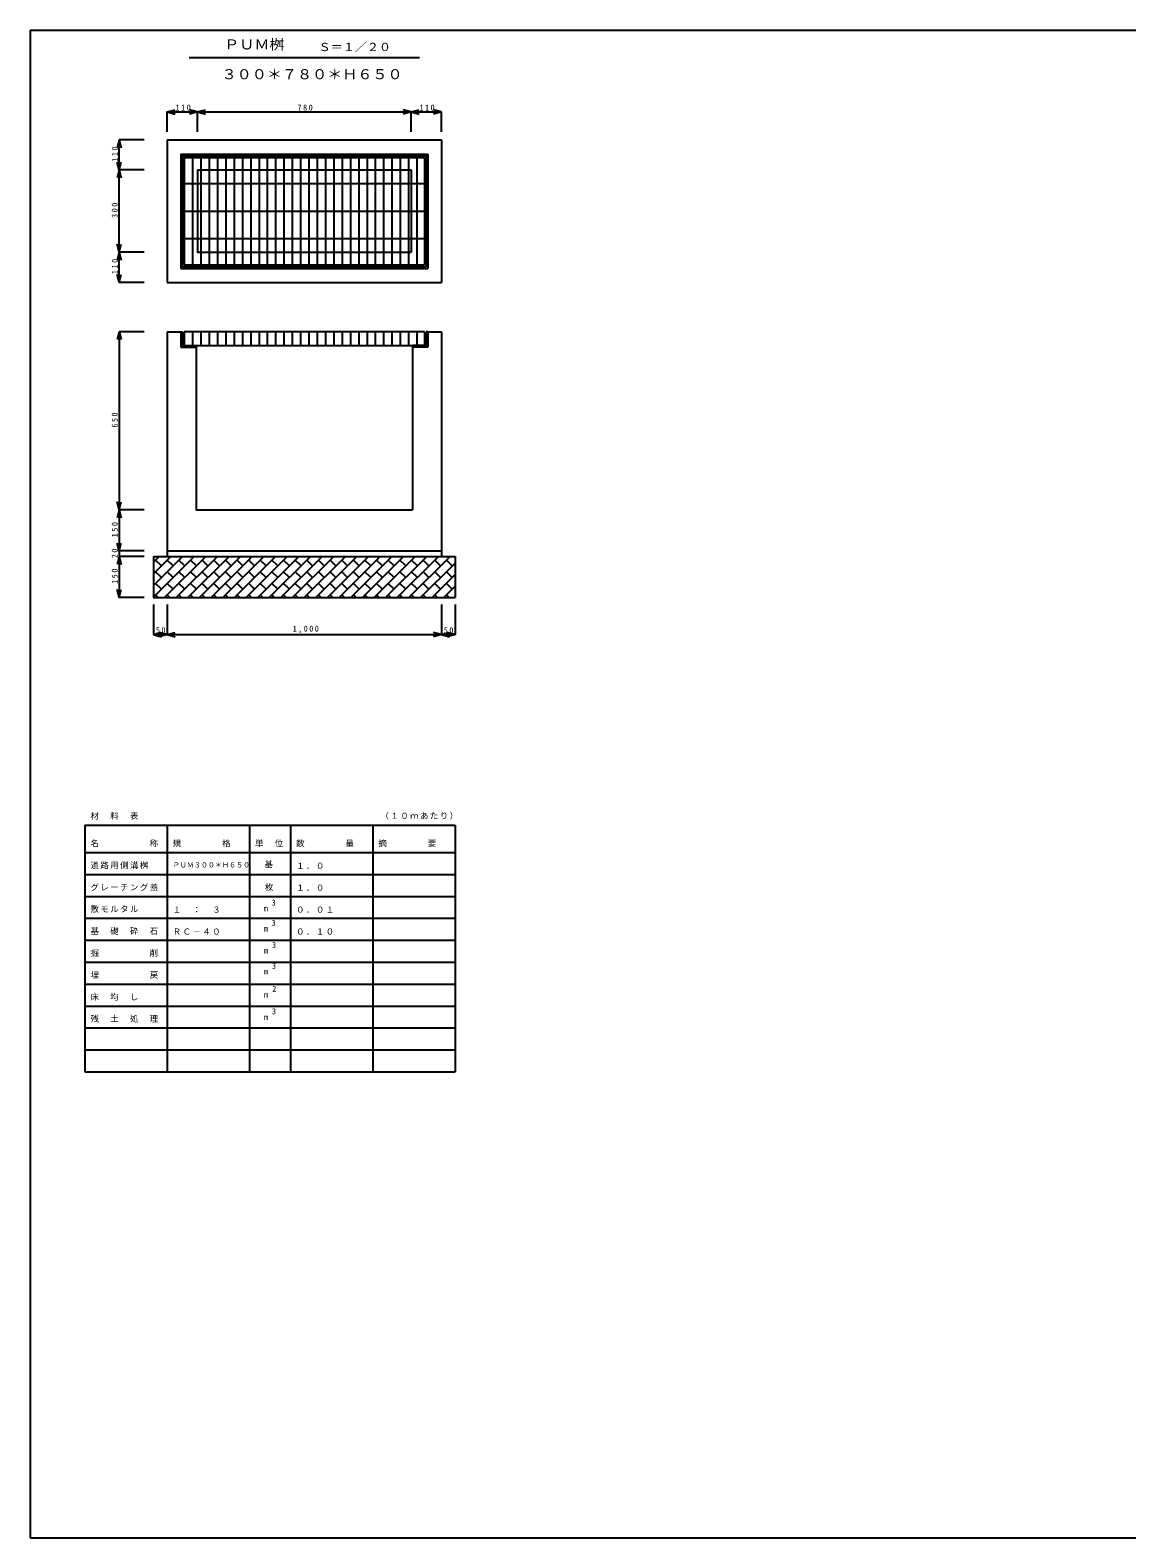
# Model space of a CAD drawing. Units: millimetres, scale not verified. Extents: x -4005 to 3995, y -2670 to 2830.
import ezdxf
from ezdxf.enums import TextEntityAlignment as Align

# ---------------------------------------------------------------- set-up
doc = ezdxf.new("R2010")
doc.units = ezdxf.units.MM
doc.header["$LTSCALE"] = 10
for name, color, linetype in [('0-1', 7, 'Continuous'), ('0-3', 7, 'Continuous'), ('0-4', 2, 'Continuous'), ('0-F', 2, 'Continuous')]:
    doc.layers.add(name, color=color, linetype=linetype)
doc.styles.add('ＭＳ ゴシック', font='')
doc.styles.get('ＭＳ ゴシック').set_extended_font_data('MS Gothic')

msp = doc.modelspace()

# ---------------------------------------------------------------- linework, layer by layer
at = {"layer": '0-1'}
for p, q in [((-3505, 2430), (-2505, 2430)), ((-3505, 2430), (-3505, 1910)), ((-2505, 2430), (-2505, 1910)), ((-3455, 2378), (-3455, 1960)), ((-3455, 2378), (-2555, 2378)), ((-3449, 2372), (-3449, 1966)), ((-2555, 2378), (-2555, 1960)), ((-3395, 2320), (-2615, 2320)), ((-2615, 2320), (-2615, 2020)), ((-3455, 1960), (-2555, 1960)), ((-3449, 1966), (-2561, 1966)), ((-3505, 1910), (-2505, 1910)), ((-3505, 1730), (-3505, 930)), ((-3505, 1730), (-3455, 1730)), ((-3455, 1730), (-3449, 1730)), ((-3455, 1730), (-3455, 1674)), ((-3449, 1730), (-3449, 1680)), ((-2555, 1730), (-2561, 1730)), ((-2555, 1730), (-2555, 1674)), ((-2555, 1730), (-2505, 1730)), ((-2505, 1730), (-2505, 930)), ((-3455, 1674), (-3400, 1674)), ((-3449, 1680), (-3400, 1680)), ((-3400, 1680), (-3400, 1674)), ((-2610, 1680), (-2610, 1674)), ((-2610, 1674), (-2610, 1080)), ((-2555, 1674), (-2610, 1674)), ((-3555, 910), (-2455, 910)), ((-3555, 761.98), (-3406.98, 910)), ((-3555, 804.41), (-3449.41, 910)), ((-3555, 846.83), (-3491.83, 910)), ((-3555, 889.26), (-3534.26, 910)), ((-3526.18, 875.66), (-3547.39, 896.87)), ((-3514.55, 760), (-3364.55, 910)), ((-3505, 930), (-2505, 930)), ((-3505, 930), (-3505, 910)), ((-3483.75, 875.66), (-3504.96, 896.87)), ((-3472.13, 760), (-3322.13, 910)), ((-3441.32, 875.66), (-3462.54, 896.87)), ((-3429.7, 760), (-3279.7, 910)), ((-3398.9, 875.66), (-3420.11, 896.87)), ((-3387.27, 760), (-3237.28, 910)), ((-3356.47, 875.66), (-3377.69, 896.87)), ((-3344.85, 760), (-3194.85, 910)), ((-3314.05, 875.66), (-3335.26, 896.87)), ((-3302.42, 760), (-3152.42, 910)), ((-3271.62, 875.66), (-3292.83, 896.87)), ((-3260, 760), (-3110, 910)), ((-3229.19, 875.66), (-3250.41, 896.87)), ((-3217.57, 760), (-3067.57, 910)), ((-3186.77, 875.66), (-3207.98, 896.87)), ((-3175.14, 760), (-3025.14, 910)), ((-3144.34, 875.66), (-3165.55, 896.87)), ((-3132.72, 760), (-2982.72, 910)), ((-3101.91, 875.66), (-3123.13, 896.87)), ((-3090.29, 760), (-2940.29, 910)), ((-3059.49, 875.66), (-3080.7, 896.87)), ((-3047.86, 760), (-2897.86, 910)), ((-3017.06, 875.66), (-3038.27, 896.87)), ((-3005.44, 760), (-2855.44, 910)), ((-2974.63, 875.66), (-2995.85, 896.87)), ((-2963.01, 760), (-2813.01, 910)), ((-2932.21, 875.66), (-2953.42, 896.87)), ((-2920.58, 760), (-2770.58, 910)), ((-2889.78, 875.66), (-2910.99, 896.87)), ((-2878.16, 760), (-2728.16, 910)), ((-2847.36, 875.66), (-2868.57, 896.87)), ((-2835.73, 760), (-2685.73, 910)), ((-2804.93, 875.66), (-2826.14, 896.87)), ((-2793.31, 760), (-2643.31, 910)), ((-2762.5, 875.66), (-2783.72, 896.87)), ((-2750.88, 760), (-2600.88, 910)), ((-2720.08, 875.66), (-2741.29, 896.87)), ((-2708.45, 760), (-2558.45, 910)), ((-2677.65, 875.66), (-2698.86, 896.87)), ((-2666.03, 760), (-2516.03, 910)), ((-2635.22, 875.66), (-2656.44, 896.87)), ((-2623.6, 760), (-2473.6, 910)), ((-2592.8, 875.66), (-2614.01, 896.87)), ((-2581.17, 760), (-2455, 886.17)), ((-2550.37, 875.66), (-2571.58, 896.87)), ((-2507.94, 875.66), (-2529.16, 896.87)), ((-2505, 930), (-2505, 910)), ((-2465.52, 875.66), (-2486.73, 896.87)), ((-2455, 910), (-2455, 760)), ((-3526.18, 833.23), (-3547.39, 854.44)), ((-3483.75, 833.23), (-3504.96, 854.44)), ((-3441.32, 833.23), (-3462.54, 854.44)), ((-3398.9, 833.23), (-3420.11, 854.44)), ((-3356.47, 833.23), (-3377.69, 854.44)), ((-3314.05, 833.23), (-3335.26, 854.44)), ((-3271.62, 833.23), (-3292.83, 854.44)), ((-3229.19, 833.23), (-3250.41, 854.44)), ((-3186.77, 833.23), (-3207.98, 854.44)), ((-3144.34, 833.23), (-3165.55, 854.44)), ((-3101.91, 833.23), (-3123.13, 854.44)), ((-3059.49, 833.23), (-3080.7, 854.44)), ((-3017.06, 833.23), (-3038.27, 854.44)), ((-2974.63, 833.23), (-2995.85, 854.44)), ((-2932.21, 833.23), (-2953.42, 854.44)), ((-2889.78, 833.23), (-2910.99, 854.44)), ((-2847.36, 833.23), (-2868.57, 854.44)), ((-2804.93, 833.23), (-2826.14, 854.44)), ((-2762.5, 833.23), (-2783.72, 854.44)), ((-2720.08, 833.23), (-2741.29, 854.44)), ((-2677.65, 833.23), (-2698.86, 854.44)), ((-2635.22, 833.23), (-2656.44, 854.44)), ((-2592.8, 833.23), (-2614.01, 854.44)), ((-2550.37, 833.23), (-2571.58, 854.44)), ((-2538.75, 760), (-2455, 843.75)), ((-2507.94, 833.23), (-2529.16, 854.44)), ((-2465.52, 833.23), (-2486.73, 854.44)), ((-3526.18, 790.8), (-3547.39, 812.02)), ((-3483.75, 790.8), (-3504.96, 812.02)), ((-3441.32, 790.8), (-3462.54, 812.02)), ((-3398.9, 790.8), (-3420.11, 812.02)), ((-3356.47, 790.8), (-3377.69, 812.02)), ((-3314.05, 790.8), (-3335.26, 812.02)), ((-3271.62, 790.8), (-3292.83, 812.02)), ((-3229.19, 790.8), (-3250.41, 812.02)), ((-3186.77, 790.8), (-3207.98, 812.02)), ((-3144.34, 790.8), (-3165.55, 812.02)), ((-3101.91, 790.8), (-3123.13, 812.02)), ((-3059.49, 790.8), (-3080.7, 812.02)), ((-3017.06, 790.8), (-3038.27, 812.02)), ((-2974.63, 790.8), (-2995.85, 812.02)), ((-2932.21, 790.8), (-2953.42, 812.02)), ((-2889.78, 790.8), (-2910.99, 812.02)), ((-2847.36, 790.8), (-2868.57, 812.02)), ((-2804.93, 790.8), (-2826.14, 812.02)), ((-2762.5, 790.8), (-2783.72, 812.02)), ((-2720.08, 790.8), (-2741.29, 812.02)), ((-2677.65, 790.8), (-2698.86, 812.02)), ((-2635.22, 790.8), (-2656.44, 812.02)), ((-2592.8, 790.8), (-2614.01, 812.02)), ((-2550.37, 790.8), (-2571.58, 812.02)), ((-2507.94, 790.8), (-2529.16, 812.02)), ((-2496.32, 760), (-2455, 801.32)), ((-2465.52, 790.8), (-2486.73, 812.02)), ((-3537.8, 760), (-3547.39, 769.59)), ((-3495.38, 760), (-3504.96, 769.59)), ((-3452.95, 760), (-3462.54, 769.59)), ((-3410.52, 760), (-3420.11, 769.59)), ((-3368.1, 760), (-3377.69, 769.59)), ((-3325.67, 760), (-3335.26, 769.59)), ((-3283.24, 760), (-3292.83, 769.59)), ((-3240.82, 760), (-3250.41, 769.59)), ((-3198.39, 760), (-3207.98, 769.59)), ((-3155.96, 760), (-3165.55, 769.59)), ((-3113.54, 760), (-3123.13, 769.59)), ((-3071.11, 760), (-3080.7, 769.59)), ((-3028.68, 760), (-3038.27, 769.59)), ((-2986.26, 760), (-2995.85, 769.59)), ((-2943.83, 760), (-2953.42, 769.59)), ((-2901.4, 760), (-2910.99, 769.59)), ((-2858.98, 760), (-2868.57, 769.59)), ((-2816.55, 760), (-2826.14, 769.59)), ((-2774.13, 760), (-2783.72, 769.59)), ((-2731.7, 760), (-2741.29, 769.59)), ((-2689.27, 760), (-2698.86, 769.59)), ((-2646.85, 760), (-2656.44, 769.59)), ((-2604.42, 760), (-2614.01, 769.59)), ((-2561.99, 760), (-2571.58, 769.59)), ((-2519.57, 760), (-2529.16, 769.59)), ((-2477.14, 760), (-2486.73, 769.59))]:
    msp.add_line(p, q, dxfattribs=at)
for points in [[(-3449, 2372), (-2561, 2372), (-2561, 1966)], [(-3395, 2320), (-3395, 2020), (-2615, 2020)], [(-3400, 1680), (-3400, 1080), (-2610, 1080)], [(-3555, 910), (-3555, 760), (-2455, 760)]]:
    msp.add_lwpolyline(points, dxfattribs=at)
at = {"layer": '0-3'}
for p, q in [((-3425, 2730), (-2585, 2730)), ((-3505, 2531.52), (-3476.02, 2539.28)), ((-3505, 2531.52), (-3395, 2531.52)), ((-3505, 2458.66), (-3505, 2531.52)), ((-3505, 2531.52), (-3476.02, 2523.75)), ((-3395, 2531.52), (-3423.98, 2539.28)), ((-3395, 2531.52), (-3423.98, 2523.75)), ((-3395, 2531.52), (-3366.02, 2539.28)), ((-3395, 2458.66), (-3395, 2531.52)), ((-3395, 2531.52), (-2615, 2531.52)), ((-3395, 2531.52), (-3366.02, 2523.75)), ((-2615, 2531.52), (-2643.98, 2539.28)), ((-2615, 2531.52), (-2643.98, 2523.75)), ((-2615, 2531.52), (-2586.02, 2539.28)), ((-2615, 2458.66), (-2615, 2531.52)), ((-2615, 2531.52), (-2505, 2531.52)), ((-2615, 2531.52), (-2586.02, 2523.75)), ((-2505, 2531.52), (-2533.98, 2539.28)), ((-2505, 2531.52), (-2533.98, 2523.75)), ((-2505, 2458.66), (-2505, 2531.52)), ((-3680.27, 2430), (-3688.03, 2401.02)), ((-3680.27, 2320), (-3680.27, 2430)), ((-3588.8, 2430), (-3680.27, 2430)), ((-3680.27, 2430), (-3672.5, 2401.02)), ((-3680.27, 2320), (-3688.03, 2348.98)), ((-3680.27, 2320), (-3688.03, 2291.02)), ((-3680.27, 2320), (-3672.5, 2348.98)), ((-3680.27, 2020), (-3680.27, 2320)), ((-3588.8, 2320), (-3680.27, 2320)), ((-3680.27, 2320), (-3672.5, 2291.02)), ((-3680.27, 2020), (-3688.03, 2048.98)), ((-3680.27, 2020), (-3672.5, 2048.98)), ((-3680.27, 2020), (-3688.03, 1991.02)), ((-3680.27, 1910), (-3680.27, 2020)), ((-3588.8, 2020), (-3680.27, 2020)), ((-3680.27, 2020), (-3672.5, 1991.02)), ((-3680.27, 1910), (-3688.03, 1938.98)), ((-3680.27, 1910), (-3672.5, 1938.98)), ((-3588.8, 1910), (-3680.27, 1910)), ((-3680.27, 1730), (-3688.03, 1701.02)), ((-3680.27, 1730), (-3680.27, 1080)), ((-3588.8, 1730), (-3680.27, 1730)), ((-3680.27, 1730), (-3672.5, 1701.02)), ((-3680.27, 1080), (-3688.03, 1108.98)), ((-3680.27, 1080), (-3672.5, 1108.98)), ((-3680.27, 1080), (-3688.03, 1051.02)), ((-3588.8, 1080), (-3680.27, 1080)), ((-3680.27, 1080), (-3672.5, 1051.02)), ((-3680.27, 1080), (-3680.27, 930)), ((-3680.27, 930), (-3688.03, 958.98)), ((-3680.27, 930), (-3672.5, 958.98)), ((-3588.8, 930), (-3680.27, 930)), ((-3588.8, 930), (-3680.27, 930)), ((-3680.27, 910), (-3672.5, 881.02)), ((-3680.27, 910), (-3680.27, 760)), ((-3680.27, 760), (-3672.5, 788.98)), ((-3555, 735.26), (-3555, 624.93)), ((-3505, 735.26), (-3505, 624.93)), ((-2505, 735.26), (-2505, 624.93)), ((-2455, 735.26), (-2455, 624.93)), ((-3555, 624.93), (-3526.02, 632.69)), ((-3555, 624.93), (-3505, 624.93)), ((-3555, 624.93), (-3526.02, 617.16)), ((-3505, 624.93), (-3533.98, 632.69)), ((-3505, 624.93), (-3533.98, 617.16)), ((-3505, 624.93), (-3476.02, 632.69)), ((-3505, 624.93), (-2505, 624.93)), ((-3505, 624.93), (-3476.02, 617.16)), ((-2505, 624.93), (-2533.98, 632.69)), ((-2505, 624.93), (-2533.98, 617.16)), ((-2505, 624.93), (-2476.02, 632.69)), ((-2505, 624.93), (-2455, 624.93)), ((-2505, 624.93), (-2476.02, 617.16)), ((-2455, 624.93), (-2483.98, 632.69)), ((-2455, 624.93), (-2483.98, 617.16)), ((-3805, -70), (-2455, -70)), ((-3805, -70), (-3805, -970)), ((-3505, -70), (-3505, -970)), ((-3205, -70), (-3205, -970)), ((-3055, -70), (-3055, -970)), ((-2755, -70), (-2755, -970)), ((-2455, -70), (-2455, -970)), ((-3805, -170), (-2455, -170)), ((-3805, -250), (-2455, -250)), ((-3805, -330), (-2455, -330)), ((-3805, -410), (-2455, -410)), ((-3805, -490), (-2455, -490)), ((-3805, -570), (-2455, -570)), ((-3805, -650), (-2455, -650)), ((-3805, -730), (-2455, -730)), ((-3805, -810), (-2455, -810)), ((-3805, -890), (-2455, -890)), ((-3805, -970), (-2455, -970)), ((-3710, -970), (-2700, -970))]:
    msp.add_line(p, q, dxfattribs=at)
for points in [[(-3588.8, 910), (-3680.27, 910), (-3688.03, 881.02)], [(-3588.8, 930), (-3680.27, 930), (-3680.27, 910)], [(-3588.8, 760), (-3680.27, 760), (-3688.03, 788.98)]]:
    msp.add_lwpolyline(points, dxfattribs=at)
at = {"layer": '0-4'}
for p, q in [((-3443, 2366), (-2567, 2366)), ((-3443, 2366), (-3443, 1974)), ((-3412.7, 2366), (-3412.7, 1974)), ((-3382.4, 2366), (-3382.4, 1974)), ((-3352.1, 2366), (-3352.1, 1974)), ((-3321.8, 2366), (-3321.8, 1974)), ((-3291.5, 2366), (-3291.5, 1974)), ((-3261.2, 2366), (-3261.2, 1974)), ((-3230.9, 2366), (-3230.9, 1974)), ((-3200.6, 2366), (-3200.6, 1974)), ((-3170.3, 2366), (-3170.3, 1974)), ((-3140, 2366), (-3140, 1974)), ((-3109.7, 2366), (-3109.7, 1974)), ((-3079.4, 2366), (-3079.4, 1974)), ((-3049.1, 2366), (-3049.1, 1974)), ((-3018.8, 2366), (-3018.8, 1974)), ((-2988.5, 2366), (-2988.5, 1974)), ((-2958.2, 2366), (-2958.2, 1974)), ((-2927.9, 2366), (-2927.9, 1974)), ((-2897.6, 2366), (-2897.6, 1974)), ((-2867.3, 2366), (-2867.3, 1974)), ((-2837, 2366), (-2837, 1974)), ((-2806.7, 2366), (-2806.7, 1974)), ((-2776.4, 2366), (-2776.4, 1974)), ((-2746.1, 2366), (-2746.1, 1974)), ((-2715.8, 2366), (-2715.8, 1974)), ((-2685.5, 2366), (-2685.5, 1974)), ((-2655.2, 2366), (-2655.2, 1974)), ((-2624.9, 2366), (-2624.9, 1974)), ((-2594.6, 2366), (-2594.6, 1974)), ((-2567, 2366), (-2567, 1974)), ((-3443, 2270), (-2567, 2270)), ((-3443, 2170), (-2567, 2170)), ((-3443, 2070), (-2567, 2070)), ((-3443, 1974), (-2567, 1974)), ((-3443, 1730), (-3443, 1680)), ((-2567, 1730), (-3443, 1730)), ((-3412.7, 1730), (-3412.7, 1680)), ((-3382.4, 1730), (-3382.4, 1680)), ((-3352.1, 1730), (-3352.1, 1680)), ((-3321.8, 1730), (-3321.8, 1680)), ((-3291.5, 1730), (-3291.5, 1680)), ((-3261.2, 1730), (-3261.2, 1680)), ((-3230.9, 1730), (-3230.9, 1680)), ((-3200.6, 1730), (-3200.6, 1680)), ((-3170.3, 1730), (-3170.3, 1680)), ((-3140, 1730), (-3140, 1680)), ((-3109.7, 1730), (-3109.7, 1680)), ((-3079.4, 1730), (-3079.4, 1680)), ((-3049.1, 1730), (-3049.1, 1680)), ((-3018.8, 1730), (-3018.8, 1680)), ((-2988.5, 1730), (-2988.5, 1680)), ((-2958.2, 1730), (-2958.2, 1680)), ((-2927.9, 1730), (-2927.9, 1680)), ((-2897.6, 1730), (-2897.6, 1680)), ((-2867.3, 1730), (-2867.3, 1680)), ((-2837, 1730), (-2837, 1680)), ((-2806.7, 1730), (-2806.7, 1680)), ((-2776.4, 1730), (-2776.4, 1680)), ((-2746.1, 1730), (-2746.1, 1680)), ((-2715.8, 1730), (-2715.8, 1680)), ((-2685.5, 1730), (-2685.5, 1680)), ((-2655.2, 1730), (-2655.2, 1680)), ((-2624.9, 1730), (-2624.9, 1680)), ((-2594.6, 1730), (-2594.6, 1680)), ((-2567, 1730), (-2567, 1680)), ((-3443, 1680), (-2567, 1680))]:
    msp.add_line(p, q, dxfattribs=at)
at = {"layer": '0-4', "color": 7}
for p, q in [((-2561, 1730), (-2561, 1680)), ((-2561, 1680), (-2610, 1680))]:
    msp.add_line(p, q, dxfattribs=at)
at = {"layer": '0-F'}
for p, q in [((-4005, 2830), (-4005, -2670)), ((-4005, -2670), (3995, -2670))]:
    msp.add_line(p, q, dxfattribs=at)
msp.add_lwpolyline([(-4005, 2830), (3995, 2830), (3995, -2670)], dxfattribs=at)

# ---------------------------------------------------------------- texts
at = {"layer": '0-3', "color": 3, "style": 'ＭＳ ゴシック', "width": 1.1}
for s, p in [('ＰＵＭ桝', (-3297.38, 2748.63)), ('３００＊７８０＊Ｈ６５０', (-3306.67, 2640))]:
    msp.add_text(s, height=36.66, dxfattribs=at).set_placement(p, align=Align.BOTTOM_LEFT)
at = {"layer": '0-3', "style": 'ＭＳ ゴシック', "width": 1.1}
msp.add_text('Ｓ＝１／２０', height=29.33, dxfattribs=at).set_placement((-2952.9, 2744.83), align=Align.BOTTOM_LEFT)
at = {"layer": '0-3', "color": 4, "style": 'ＭＳ ゴシック'}
msp.add_text('ＰＵＭ３００＊Ｈ６５０', height=18.33, dxfattribs=at).set_placement((-3485, -230), align=Align.BOTTOM_LEFT)
at = {"layer": '0-3', "style": 'ＭＳ ゴシック'}
for s, p in [('基', (-3150.39, -230)), ('m', (-3153.14, -391)), ('3', (-3124.14, -370)), ('3', (-3124.14, -444)), ('m', (-3152.14, -465)), ('m', (-3152.14, -545)), ('3', (-3122.84, -524.5)), ('m', (-3152.14, -621)), ('3', (-3123.14, -600.9)), ('2', (-3122.14, -685)), ('m', (-3152.04, -706)), ('m', (-3151.84, -788)), ('3', (-3123.14, -767))]:
    msp.add_text(s, height=21.99, dxfattribs=at).set_placement(p, align=Align.BOTTOM_LEFT)
at = {"layer": '0-3', "char_height": 21.99, "attachment_point": 7, "style": 'ＭＳ ゴシック'}
for s, insert in [('\\T1.38;\\W0.9;110', (-3475, 2536.52)), ('\\T1.38;\\W0.9;780', (-3030, 2536.52)), ('\\T1.37;\\W0.9;110', (-2585, 2536.52)), ('\\T1.36;\\W0.9;50', (-3546.25, 629.93)), ('\\T1.38;\\W0.85;1,000', (-3047.5, 629.93)), ('\\T1.36;\\W0.9;50', (-2496.25, 629.93)), ('\\T1.17;材\u3000料\u3000表', (-3785, -50)), ('\\T1.17;（１０ｍあたり）', (-2727.22, -50)), ('\\T1.17;名\u3000\u3000\u3000\u3000\u3000称', (-3785, -150)), ('\\T1.17;規\u3000\u3000\u3000\u3000格', (-3485, -150)), ('\\T1.17;単\u3000位', (-3185, -150)), ('\\T1.17;数\u3000\u3000\u3000\u3000量', (-3035, -150)), ('\\T1.17;摘\u3000\u3000\u3000\u3000要', (-2735, -150)), ('\\T1.17;道路用側溝桝', (-3785, -230)), ('\\T1.17;１．０', (-3035, -230)), ('\\T1.17;グレーチング蓋', (-3785, -310)), ('\\T1.17;\u3000枚', (-3185, -310)), ('\\T1.17;１．０', (-3035, -310)), ('\\T1.17;敷モルタル', (-3785, -390)), ('\\T1.17;１\u3000：\u3000３', (-3485, -390)), ('\\T1.17;０．０１', (-3035, -390)), ('\\T1.17;基\u3000礎\u3000砕\u3000石', (-3785, -470)), ('\\T1.17;ＲＣ－４０', (-3485, -470)), ('\\T1.17;０．１０', (-3035, -470)), ('\\T1.17;掘\u3000\u3000\u3000\u3000\u3000削', (-3785, -550)), ('\\T1.17;埋\u3000\u3000\u3000\u3000\u3000戻', (-3785, -630)), ('\\T1.17;床\u3000均\u3000し', (-3785, -710)), ('\\T1.17;残\u3000土\u3000処\u3000理', (-3785, -790))]:
    msp.add_mtext(s, dxfattribs=dict(at, insert=insert))
at = {"layer": '0-3', "char_height": 21.99, "attachment_point": 7, "rotation": 90, "style": 'ＭＳ ゴシック'}
for s, insert in [('\\T1.38;\\W0.9;110', (-3685.27, 2350)), ('\\T1.38;\\W0.9;300', (-3685.27, 2145)), ('\\T1.38;\\W0.9;110', (-3685.27, 1940)), ('\\T1.38;\\W0.9;650', (-3685.27, 1380)), ('\\T1.38;\\W0.9;150', (-3685.27, 980)), ('\\T1.36;\\W0.9;20', (-3685.27, 903.75)), ('\\T1.38;\\W0.9;150', (-3685.27, 810))]:
    msp.add_mtext(s, dxfattribs=dict(at, insert=insert))

doc.saveas('drawing.dxf')
